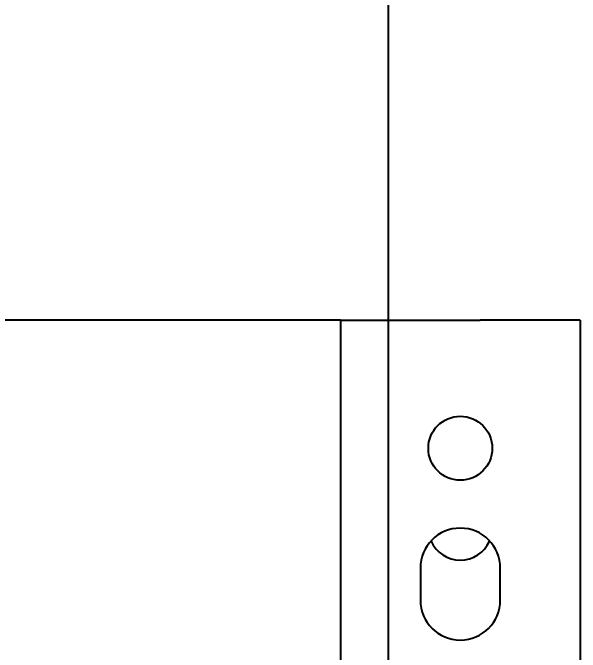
# Model space of a CAD drawing. Header units: millimetres. Extents: x 1409 to 26878, y 589 to 5187.
# Drawn here: x 8697.4 to 8768.4, y 2082.3 to 2162.3 of the extents above; entities that cross this region are included whole.
import ezdxf

# ---------------------------------------------------------------- set-up
doc = ezdxf.new("R2010")
doc.units = ezdxf.units.MM
doc.layers.add('02___PRT_ALL_AXES', color=7, linetype='Continuous')
doc.styles.get("Standard").update_dxf_attribs({"font": 'arial.ttf'})
doc.dimstyles.new('DIMSTYLE_5-scale4', dxfattribs={"dimscale": 2, "dimtxt": 20, "dimasz": 20, "dimexe": 1, "dimexo": 0, "dimgap": 1.25, "dimtad": 1, "dimzin": 9, "dimdsep": 46, "dimtxsty": 'Standard', "dimcen": 0.09, "dimclre": 256, "dimclrt": 256, "dimadec": 1, "dimazin": 2, "dimtp": 0.15, "dimtm": 0.15, "dimtfac": 0.8, "dimtmove": 0, "dimatfit": 3, "dimfxl": 1, "dimtolj": 1, "dimarcsym": 0})

# ---------------------------------------------------------------- blocks, each defined once
blk = doc.blocks.new('*D31')
at = {"lineweight": -2, "transparency": 16777216}
for p, q in [((8738.371, 2123.809), (8682.392, 2123.809)), ((8738.371, 1788.809), (8682.392, 1788.809))]:
    blk.add_line(p, q, dxfattribs=at)
at = {"color": 0, "lineweight": -2, "transparency": 16777216}
blk.add_line((8684.392, 2083.809), (8684.392, 1828.809), dxfattribs=at)
at = {"color": 0, "transparency": 16777216}
for points in [[(8677.726, 2083.809), (8691.059, 2083.809), (8684.392, 2123.809)], [(8677.726, 1828.809), (8691.059, 1828.809), (8684.392, 1788.809)]]:
    blk.add_solid(points, dxfattribs=at)
at = {"layer": 'Defpoints', "color": 0, "transparency": 16777216}
for p in [(8738.371, 2123.809), (8684.392, 1788.809), (8738.371, 1788.809)]:
    blk.add_point(p, dxfattribs=at)
at = {"transparency": 16777216, "insert": (8655.999, 1956.309), "char_height": 40, "attachment_point": 5, "rotation": 90}
blk.add_mtext('\\A1;335 [1\'-1 1/4"]', dxfattribs=at)
blk = doc.blocks.new('*D32')
at = {"lineweight": -2, "transparency": 16777216}
for p, q in [((8744.371, 2061.309), (8744.371, 2194.326)), ((9344.371, 2061.309), (9344.371, 2194.326))]:
    blk.add_line(p, q, dxfattribs=at)
at = {"color": 0, "lineweight": -2, "transparency": 16777216}
blk.add_line((8784.371, 2192.326), (9304.371, 2192.326), dxfattribs=at)
at = {"color": 0, "transparency": 16777216}
for points in [[(8784.371, 2198.992), (8784.371, 2185.659), (8744.371, 2192.326)], [(9304.371, 2198.992), (9304.371, 2185.659), (9344.371, 2192.326)]]:
    blk.add_solid(points, dxfattribs=at)
at = {"layer": 'Defpoints', "color": 0, "transparency": 16777216}
for p in [(9344.371, 2192.326), (8744.371, 2061.309), (9344.371, 2061.309)]:
    blk.add_point(p, dxfattribs=at)
at = {"transparency": 16777216, "insert": (9044.371, 2220.719), "char_height": 40, "attachment_point": 5}
blk.add_mtext('\\A1;600 [1\'-11 5/8"]', dxfattribs=at)

msp = doc.modelspace()

# ---------------------------------------------------------------- linework, layer by layer
at = {"color": 7, "linetype": 'Continuous'}
for p, q in [((8738.3706, 2123.8091), (8738.3706, 1788.8091)), ((8738.3706, 2123.8091), (8750.8706, 2123.8091)), ((8768.3706, 2123.8091), (8755.8706, 2123.8091)), ((8768.3706, 2123.8091), (8768.3706, 1788.8091)), ((8748.3706, 2092.8091), (8748.3706, 2088.8091)), ((8758.3706, 2088.8091), (8758.3706, 2092.8091))]:
    msp.add_line(p, q, dxfattribs=at)
msp.add_line((8750.8706, 2123.8091), (8755.8706, 2123.8091))
for centre, radius, start, end in [((8753.3706, 2092.8091), 5, 0, 180), ((8753.3706, 2097.8091), 4, 204.043657, 335.955855), ((8753.3706, 2088.8091), 5, 180, 0)]:
    msp.add_arc(centre, radius, start, end, dxfattribs=at)
at = {"layer": '02___PRT_ALL_AXES', "color": 7, "linetype": 'Continuous'}
msp.add_circle((8753.3706, 2107.8091), 4, dxfattribs=at)

# ---------------------------------------------------------------- dimensions: what is measured, and where the dimension line sits
dim = msp.add_linear_dim(base=(9344.3706, 2192.3258), p1=(8744.3706, 2061.3091), p2=(9344.3706, 2061.3091), dimstyle='DIMSTYLE_5-scale4')
dim.commit()
dim.dimension.update_dxf_attribs({"geometry": '*D32', "text_midpoint": (9044.3706, 2220.7194)})
dim = msp.add_linear_dim(base=(8684.3922, 1788.8091), p1=(8738.3706, 2123.8091), p2=(8738.3706, 1788.8091), angle=90, dimstyle='DIMSTYLE_5-scale4', override={"dimarcsym": 1})
dim.commit()
dim.dimension.update_dxf_attribs({"geometry": '*D31', "text_midpoint": (8684.3922, 1956.3091), "dimtype": 160})

doc.saveas('drawing.dxf')
